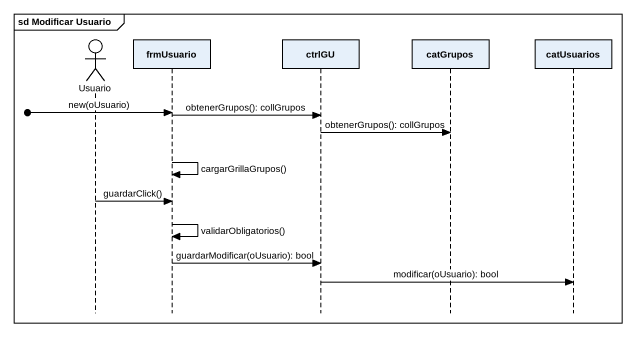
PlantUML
@startuml
mainframe sd Modificar Usuario
hide footbox
actor Usuario
participant frmUsuario
participant ctrlGU
participant catGrupos
participant catUsuarios

[o-> frmUsuario : new(oUsuario)
frmUsuario -> ctrlGU : obtenerGrupos(): collGrupos
ctrlGU -> catGrupos : obtenerGrupos(): collGrupos
frmUsuario -> frmUsuario : cargarGrillaGrupos()
Usuario -> frmUsuario : guardarClick()
frmUsuario -> frmUsuario : validarObligatorios()
frmUsuario -> ctrlGU : guardarModificar(oUsuario): bool
ctrlGU -> catUsuarios : modificar(oUsuario): bool
@enduml
